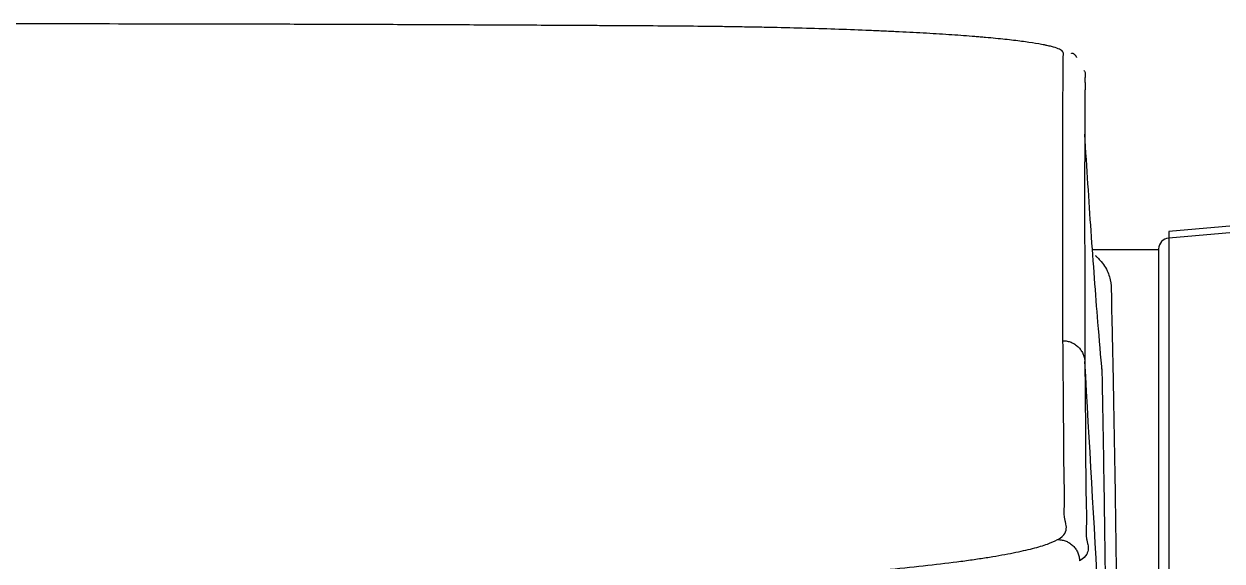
# Model space of a CAD drawing. Extents: x 86520 to 160660, y -2551 to 2752.
# Drawn here: x 87430.45 to 87463.25, y 1572.96 to 1587.68 of the extents above; entities that cross this region are included whole.
import ezdxf

# ---------------------------------------------------------------- set-up
doc = ezdxf.new("R2010")
doc.units = 0
doc.header["$LTSCALE"] = 10
doc.header["$MEASUREMENT"] = 0
doc.layers.add('1', color=7, linetype='CONTINUOUS')

msp = doc.modelspace()

# ---------------------------------------------------------------- linework, layer by layer
at = {"layer": '1', "color": 7, "linetype": 'CONTINUOUS'}
for p, q in [((87466.578, 1582.4079), (87461.7954, 1581.9894)), ((87466.5747, 1582.2178), (87461.7915, 1581.8082)), ((87461.7915, 1581.8082), (87461.7915, 1571.1468)), ((87461.5176, 1581.5157), (87461.5176, 1570.8543))]:
    msp.add_line(p, q, dxfattribs=at)
msp.add_ellipse((87461.8176, 1581.5157), major_axis=(0.3, 0), ratio=0.978728, start_param=1.6580628, end_param=3.1415734, dxfattribs=at)
for points, knots in [([(87458.829, 1586.9674), (87458.812, 1586.9772), (87458.7916, 1586.9869), (87458.7198, 1587.0165), (87458.658, 1587.0362), (87458.5443, 1587.0658), (87458.5029, 1587.0756), (87458.4468, 1587.0878), (87458.4353, 1587.0903), (87458.412, 1587.0952), (87458.3765, 1587.1025), (87458.2396, 1587.1291), (87458.0955, 1587.1528), (87457.8402, 1587.1899), (87457.7002, 1587.2081), (87457.3957, 1587.2437), (87457.2311, 1587.2612), (87456.9654, 1587.2869), (87456.8736, 1587.2954), (87456.7312, 1587.3079), (87456.6828, 1587.3121), (87456.585, 1587.3204), (87456.5355, 1587.3244), (87456.2847, 1587.3447), (87456.0741, 1587.3603), (87455.6333, 1587.3903), (87455.4032, 1587.4047), (87454.9234, 1587.4324), (87454.6738, 1587.4456), (87454.2845, 1587.4646), (87454.1523, 1587.4708), (87453.9502, 1587.4798), (87453.8822, 1587.4828), (87453.7453, 1587.4887), (87453.6764, 1587.4915), (87453.3304, 1587.5057), (87453.0474, 1587.5163), (87452.4696, 1587.536), (87452.1747, 1587.5451), (87451.573, 1587.5618), (87451.2662, 1587.5694), (87450.7969, 1587.5797), (87450.6389, 1587.5829), (87450.3996, 1587.5875), (87450.3193, 1587.5889), (87450.1584, 1587.5918), (87449.9167, 1587.5959), (87449.6743, 1587.5995), (87449.3506, 1587.6038), (87449.1884, 1587.6058), (87448.7012, 1587.6112), (87448.3754, 1587.6141), (87447.7228, 1587.619), (87447.3959, 1587.6211), (87446.9052, 1587.6239), (87446.7416, 1587.6248), (87446.4144, 1587.6266), (87446.2508, 1587.6276), (87445.76, 1587.6303), (87445.4329, 1587.6322), (87444.4512, 1587.6376), (87443.7967, 1587.6412), (87442.4868, 1587.6477), (87441.8313, 1587.6505), (87440.8476, 1587.6545), (87440.5196, 1587.6557), (87439.8635, 1587.6581), (87439.5353, 1587.6593), (87438.5507, 1587.6625), (87437.8939, 1587.6644), (87436.5798, 1587.6678), (87435.9224, 1587.6692), (87434.9357, 1587.671), (87434.6067, 1587.6716), (87433.9487, 1587.6725), (87433.6195, 1587.6729), (87431.974, 1587.6747), (87430.6581, 1587.6751), (87428.6849, 1587.6743), (87428.0273, 1587.6737), (87426.7124, 1587.6722), (87426.055, 1587.6712), (87424.7405, 1587.6687), (87424.0834, 1587.6672), (87422.7694, 1587.6637), (87422.1125, 1587.6617), (87421.1274, 1587.6583), (87420.799, 1587.6572), (87420.1424, 1587.6547), (87419.8141, 1587.6534), (87418.8293, 1587.6494), (87418.1728, 1587.6464), (87416.8604, 1587.6398), (87416.2047, 1587.6361), (87415.2213, 1587.6306), (87414.8935, 1587.6288), (87414.2379, 1587.6251), (87413.5821, 1587.6215), (87412.9278, 1587.6171), (87412.4383, 1587.613), (87412.2754, 1587.6115), (87412.0313, 1587.609), (87411.9501, 1587.6081), (87411.7883, 1587.6063), (87411.7076, 1587.6054), (87411.4664, 1587.6024), (87411.3067, 1587.6002), (87410.9895, 1587.5955), (87410.832, 1587.5929), (87410.363, 1587.5846), (87409.7464, 1587.5719), (87409.1472, 1587.5563), (87408.7044, 1587.5434), (87408.5578, 1587.5389), (87408.3761, 1587.533), (87408.3398, 1587.5318), (87408.2674, 1587.5294), (87408.2313, 1587.5282), (87408.1232, 1587.5246), (87408.0517, 1587.5221), (87407.6968, 1587.5095), (87407.4214, 1587.4988), (87406.8869, 1587.4761), (87406.6279, 1587.4641), (87406.1264, 1587.4389), (87405.8838, 1587.4257), (87405.5327, 1587.4049), (87405.4178, 1587.3978), (87405.2485, 1587.3869), (87405.1927, 1587.3832), (87405.082, 1587.3758), (87405.0272, 1587.3721), (87404.7569, 1587.3532), (87404.5523, 1587.3376), (87404.166, 1587.3056), (87403.9842, 1587.2892), (87403.6432, 1587.2556), (87403.4839, 1587.2383), (87403.188, 1587.2029), (87403.0513, 1587.1848), (87402.8638, 1587.157), (87402.8046, 1587.1476), (87402.6928, 1587.1289), (87402.6403, 1587.1195), (87402.4923, 1587.0911), (87402.3211, 1587.0529), (87402.2016, 1587.014), (87402.1317, 1586.9846), (87402.1117, 1586.9747), (87402.0785, 1586.9549), (87402.0653, 1586.9449), (87402.052, 1586.9323), (87402.0494, 1586.9297), (87402.047, 1586.927)], [0, 0, 0, 0, 0.0070665, 0.0070665, 0.0214293, 0.0214293, 0.0286107, 0.0286107, 0.0304061, 0.0304061, 0.0322015, 0.0357922, 0.050155, 0.050155, 0.0645179, 0.0645179, 0.0788808, 0.0788808, 0.0860622, 0.0860622, 0.0896529, 0.0896529, 0.0932436, 0.0932436, 0.1076065, 0.1076065, 0.1219693, 0.1219693, 0.1363322, 0.1363322, 0.1435136, 0.1435136, 0.1471044, 0.1471044, 0.1506951, 0.1506951, 0.1650579, 0.1650579, 0.1794208, 0.1794208, 0.1937837, 0.1937837, 0.2009651, 0.2009651, 0.2045558, 0.2045558, 0.2081465, 0.215328, 0.215328, 0.2225094, 0.2225094, 0.2368722, 0.2368722, 0.2512351, 0.2512351, 0.2584165, 0.2584165, 0.265598, 0.265598, 0.2799608, 0.2799608, 0.3086866, 0.3086866, 0.3374123, 0.3374123, 0.3517751, 0.3517751, 0.366138, 0.366138, 0.3948637, 0.3948637, 0.4235895, 0.4235895, 0.4379523, 0.4379523, 0.4523152, 0.4523152, 0.5097666, 0.5097666, 0.5384924, 0.5384924, 0.5672181, 0.5672181, 0.5959438, 0.5959438, 0.6246695, 0.6246695, 0.6390324, 0.6390324, 0.6533953, 0.6533953, 0.682121, 0.682121, 0.7108467, 0.7108467, 0.7252096, 0.7252096, 0.7395724, 0.7539353, 0.7539353, 0.7611167, 0.7611167, 0.7647074, 0.7647074, 0.7682981, 0.7682981, 0.7754796, 0.7754796, 0.782661, 0.782661, 0.7970239, 0.8113867, 0.8113867, 0.8185682, 0.8185682, 0.8203635, 0.8203635, 0.8221589, 0.8221589, 0.8257496, 0.8257496, 0.8401125, 0.8401125, 0.8544753, 0.8544753, 0.8688382, 0.8688382, 0.8760196, 0.8760196, 0.8796103, 0.8796103, 0.883201, 0.883201, 0.8975639, 0.8975639, 0.9119268, 0.9119268, 0.9262896, 0.9262896, 0.9406525, 0.9406525, 0.9478339, 0.9478339, 0.9550154, 0.9550154, 0.9693782, 0.9837411, 0.9837411, 0.9909225, 0.9909225, 0.9981039, 0.9981039, 1, 1, 1, 1]), ([(87458.8974, 1578.9977), (87458.8963, 1579.6393), (87458.8953, 1580.2809), (87458.8939, 1581.2432), (87458.8934, 1581.564), (87458.8926, 1582.2056), (87458.8922, 1582.5264), (87458.8915, 1583.0076), (87458.8913, 1583.168), (87458.8909, 1583.4086), (87458.8908, 1583.4888), (87458.8906, 1583.6491), (87458.8905, 1583.7293), (87458.8908, 1583.9699), (87458.8915, 1584.1303), (87458.8926, 1584.4511), (87458.8932, 1584.6115), (87458.8951, 1585.0927), (87458.8965, 1585.4135), (87458.8986, 1585.8145), (87458.899, 1585.8947), (87458.8999, 1586.0551), (87458.9006, 1586.1353), (87458.901, 1586.2556), (87458.9011, 1586.3157), (87458.9017, 1586.3759), (87458.9022, 1586.416), (87458.9026, 1586.436), (87458.9037, 1586.4962), (87458.9043, 1586.5362), (87458.9033, 1586.5964), (87458.9026, 1586.6164), (87458.9011, 1586.6565), (87458.9003, 1586.6766), (87458.9001, 1586.7167), (87458.9005, 1586.7367), (87458.9029, 1586.7668), (87458.9039, 1586.7768), (87458.9067, 1586.7969), (87458.9083, 1586.8069), (87458.9122, 1586.837), (87458.9136, 1586.8571), (87458.9042, 1586.8971), (87458.8935, 1586.9171), (87458.8608, 1586.947), (87458.847, 1586.957), (87458.8296, 1586.9671), (87458.8293, 1586.9672), (87458.829, 1586.9674)], [0, 0, 0, 0, 0.2414949, 0.2414949, 0.3622423, 0.3622423, 0.4829897, 0.4829897, 0.5433634, 0.5433634, 0.5735503, 0.5735503, 0.6037371, 0.6037371, 0.6641109, 0.6641109, 0.7244846, 0.7244846, 0.845232, 0.845232, 0.8754188, 0.8754188, 0.9056057, 0.9056057, 0.9206991, 0.9282458, 0.9282458, 0.9357926, 0.9357926, 0.950886, 0.950886, 0.9584327, 0.9584327, 0.9659794, 0.9659794, 0.9735261, 0.9735261, 0.9772995, 0.9772995, 0.9810728, 0.9810728, 0.9886196, 0.9886196, 0.9961663, 0.9961663, 0.9999396, 0.9999396, 1, 1, 1, 1]), ([(87459.4689, 1586.4044), (87459.4746, 1586.3971), (87459.4795, 1586.3899), (87459.5006, 1586.3555), (87459.5077, 1586.3301), (87459.5119, 1586.2831), (87459.5091, 1586.2613), (87459.5054, 1586.236), (87459.5046, 1586.231), (87459.5032, 1586.2213), (87459.5026, 1586.2165), (87459.501, 1586.2019), (87459.5002, 1586.1921), (87459.4976, 1586.143), (87459.4995, 1586.1027), (87459.5018, 1586.0415), (87459.5023, 1586.0209), (87459.5027, 1585.9799), (87459.5026, 1585.9595), (87459.5019, 1585.8983), (87459.5009, 1585.8578), (87459.5, 1585.7768), (87459.4999, 1585.7363), (87459.4997, 1585.6551), (87459.4996, 1585.6145), (87459.4991, 1585.5333), (87459.4988, 1585.4927), (87459.4981, 1585.3711), (87459.4978, 1585.2899), (87459.4958, 1584.8844), (87459.4944, 1584.5603), (87459.4926, 1584.0744), (87459.492, 1583.9124), (87459.4912, 1583.6696), (87459.4909, 1583.5886), (87459.4904, 1583.4268), (87459.4902, 1583.3458), (87459.4899, 1583.1843), (87459.49, 1583.1037), (87459.4902, 1582.9426), (87459.4903, 1582.8621), (87459.4906, 1582.6204), (87459.4908, 1582.4593), (87459.4915, 1581.9761), (87459.4918, 1581.6539), (87459.4927, 1581.0096), (87459.4931, 1580.6874), (87459.4944, 1579.721), (87459.4954, 1579.0768), (87459.4964, 1578.4328)], [0, 0, 0, 0, 0.0019504, 0.0019504, 0.0095691, 0.0095691, 0.0171878, 0.0171878, 0.0190925, 0.0190925, 0.0209972, 0.0209972, 0.0248065, 0.0248065, 0.0400439, 0.0400439, 0.0476626, 0.0476626, 0.0552813, 0.0552813, 0.0705187, 0.0705187, 0.0857561, 0.0857561, 0.1009935, 0.1009935, 0.1162309, 0.1162309, 0.1467057, 0.1467057, 0.2686049, 0.2686049, 0.3295545, 0.3295545, 0.3600293, 0.3600293, 0.3905041, 0.3905041, 0.4209789, 0.4209789, 0.4514537, 0.4514537, 0.5124033, 0.5124033, 0.6343024, 0.6343024, 0.7562016, 0.7562016, 1, 1, 1, 1]), ([(87459.9746, 1578.1336), (87459.9348, 1578.5648), (87459.8325, 1579.7456), (87459.6732, 1581.8779), (87459.5534, 1583.7204), (87459.4961, 1584.6595)], [0, 0, 0, 0, 0.2482494, 0.6397077, 1, 1, 1, 1]), ([(87461.7976, 1581.9896), (87461.7974, 1581.9896), (87461.7972, 1581.9895), (87461.7951, 1581.9863), (87461.7938, 1581.9698), (87461.7919, 1581.9095), (87461.7915, 1581.8658), (87461.7915, 1581.8082)], [0, 0, 0, 0, 0.0488771, 0.0488771, 0.5244386, 0.5244386, 1, 1, 1, 1]), ([(87459.784, 1581.3301), (87459.788, 1581.3268), (87459.792, 1581.3235), (87459.798, 1581.3184), (87459.7999, 1581.3167), (87459.8037, 1581.3132), (87459.8132, 1581.3047), (87459.8225, 1581.2961), (87459.8445, 1581.2755), (87459.8585, 1581.2618), (87459.8992, 1581.2206), (87459.9243, 1581.1931), (87459.9936, 1581.1105), (87460.0322, 1581.0553), (87460.0965, 1580.9448), (87460.1222, 1580.8894), (87460.1631, 1580.7786), (87460.1783, 1580.7231), (87460.2121, 1580.5565), (87460.219, 1580.4453), (87460.2224, 1580.2783), (87460.2224, 1580.2226), (87460.2226, 1580.1112), (87460.2231, 1580.0555), (87460.2259, 1579.8885), (87460.2291, 1579.7772), (87460.234, 1579.6101), (87460.2357, 1579.5545), (87460.2389, 1579.4431), (87460.2404, 1579.3874), (87460.2444, 1579.2204), (87460.2467, 1579.1091), (87460.2512, 1578.8864), (87460.2534, 1578.775), (87460.2603, 1578.441), (87460.2651, 1578.2183), (87460.274, 1577.7729), (87460.2783, 1577.5502), (87460.2908, 1576.8821), (87460.2987, 1576.4367), (87460.3213, 1575.1005), (87460.3347, 1574.2097), (87460.3532, 1572.8735), (87460.3591, 1572.4282), (87460.3675, 1571.7601), (87460.3702, 1571.5374), (87460.3757, 1571.092), (87460.3784, 1570.8693), (87460.3808, 1570.6466)], [0, 0, 0, 0, 0.0009766, 0.0009766, 0.0014648, 0.0014648, 0.0019531, 0.0039063, 0.0039063, 0.0078125, 0.0078125, 0.015625, 0.015625, 0.03125, 0.03125, 0.046875, 0.046875, 0.0625, 0.0625, 0.09375, 0.09375, 0.109375, 0.109375, 0.125, 0.125, 0.15625, 0.15625, 0.171875, 0.171875, 0.1875, 0.1875, 0.21875, 0.21875, 0.25, 0.25, 0.3125, 0.3125, 0.375, 0.375, 0.5, 0.5, 0.75, 0.75, 0.875, 0.875, 0.9375, 0.9375, 1, 1, 1, 1]), ([(87458.758, 1573.5516), (87458.8555, 1573.6083), (87458.9155, 1573.665), (87458.9844, 1573.7785), (87458.9932, 1573.8352), (87458.9884, 1573.9203), (87458.9838, 1573.9487), (87458.9724, 1574.0054), (87458.9657, 1574.0338), (87458.9531, 1574.0905), (87458.9472, 1574.1189), (87458.938, 1574.1756), (87458.9345, 1574.204), (87458.9284, 1574.2891), (87458.9305, 1574.3458), (87458.9351, 1574.4309), (87458.937, 1574.4592), (87458.9399, 1574.516), (87458.9431, 1574.6011), (87458.9435, 1574.6862), (87458.9423, 1574.7996), (87458.9408, 1574.8564), (87458.9376, 1574.9698), (87458.936, 1575.0265), (87458.9331, 1575.14), (87458.9293, 1575.3102), (87458.9265, 1575.4804), (87458.922, 1575.8208), (87458.9204, 1576.0477), (87458.918, 1576.5016), (87458.9172, 1576.7285), (87458.9146, 1577.1823), (87458.9128, 1577.4092), (87458.9066, 1578.09), (87458.9014, 1578.5439), (87458.8974, 1578.9977)], [0, 0, 0, 0, 0.03125, 0.03125, 0.0625, 0.0625, 0.078125, 0.078125, 0.09375, 0.09375, 0.109375, 0.109375, 0.125, 0.125, 0.15625, 0.15625, 0.171875, 0.171875, 0.1875, 0.21875, 0.21875, 0.25, 0.25, 0.28125, 0.28125, 0.3125, 0.375, 0.375, 0.5, 0.5, 0.625, 0.625, 0.75, 0.75, 1, 1, 1, 1]), ([(87458.8974, 1578.9977), (87458.9353, 1578.9977), (87458.9731, 1578.9941), (87459.0475, 1578.9799), (87459.084, 1578.9693), (87459.1543, 1578.9414), (87459.1881, 1578.9241), (87459.252, 1578.8834), (87459.282, 1578.8601), (87459.337, 1578.8082), (87459.362, 1578.7796), (87459.4063, 1578.7184), (87459.4255, 1578.6856), (87459.4574, 1578.6171), (87459.4701, 1578.5813), (87459.4886, 1578.508), (87459.4943, 1578.4705), (87459.4964, 1578.4328)], [0, 0, 0, 0, 0.125, 0.125, 0.25, 0.25, 0.375, 0.375, 0.5, 0.5, 0.625, 0.625, 0.75, 0.75, 0.875, 0.875, 1, 1, 1, 1]), ([(87459.4964, 1578.4328), (87459.5004, 1577.9794), (87459.5055, 1577.526), (87459.5117, 1576.8459), (87459.5135, 1576.6193), (87459.516, 1576.1661), (87459.5168, 1575.9395), (87459.5191, 1575.4865), (87459.5207, 1575.26), (87459.5251, 1574.9203), (87459.5269, 1574.807), (87459.5304, 1574.6371), (87459.5317, 1574.5805), (87459.5346, 1574.4672), (87459.5362, 1574.4106), (87459.5394, 1574.2972), (87459.5408, 1574.2405), (87459.5419, 1574.1271), (87459.5416, 1574.0704), (87459.5393, 1573.9854), (87459.5382, 1573.9571), (87459.5352, 1573.9005), (87459.5334, 1573.8723), (87459.5287, 1573.7878), (87459.5268, 1573.7318), (87459.5331, 1573.6476), (87459.5367, 1573.6195), (87459.5461, 1573.563), (87459.552, 1573.5348), (87459.5648, 1573.4779), (87459.5715, 1573.4493), (87459.5827, 1573.3917), (87459.5871, 1573.3627), (87459.5909, 1573.2855), (87459.585, 1573.2368), (87459.5637, 1573.1871)], [0, 0, 0, 0, 0.2595885, 0.2595885, 0.3893828, 0.3893828, 0.5191771, 0.5191771, 0.6489713, 0.6489713, 0.7138684, 0.7138684, 0.746317, 0.746317, 0.7787656, 0.7787656, 0.8112141, 0.8112141, 0.8436627, 0.8436627, 0.859887, 0.859887, 0.8761113, 0.8761113, 0.9085598, 0.9085598, 0.9247841, 0.9247841, 0.9410084, 0.9410084, 0.9572327, 0.9572327, 0.973457, 0.973457, 1, 1, 1, 1]), ([(87460.0811, 1570.9265), (87460.0787, 1571.1488), (87460.076, 1571.3712), (87460.0706, 1571.8158), (87460.0678, 1572.0382), (87460.0595, 1572.7051), (87460.0536, 1573.1497), (87460.0352, 1574.4836), (87460.0218, 1575.3728), (87459.9994, 1576.7065), (87459.9915, 1577.151), (87459.9792, 1577.8056), (87459.9752, 1578.0156), (87459.971, 1578.2256)], [0, 0, 0, 0, 0.0913659, 0.0913659, 0.1827318, 0.1827318, 0.3654637, 0.3654637, 0.7309273, 0.7309273, 0.9136591, 0.9136591, 1, 1, 1, 1]), ([(87440.1086, 1572.0512), (87440.43, 1572.0583), (87440.749, 1572.0658), (87441.2241, 1572.0775), (87441.3819, 1572.0815), (87441.6963, 1572.0897), (87441.8529, 1572.0939), (87442.6314, 1572.1152), (87443.2414, 1572.1335), (87444.4362, 1572.1729), (87445.0209, 1572.1938), (87446.1652, 1572.2384), (87446.7247, 1572.262), (87447.4079, 1572.2932), (87447.5438, 1572.2995), (87447.8133, 1572.3123), (87448.2145, 1572.3316), (87448.868, 1572.365), (87449.3745, 1572.3929), (87449.7484, 1572.4142), (87449.872, 1572.4214), (87450.117, 1572.4359), (87450.4811, 1572.4578), (87450.8352, 1572.4803), (87451.1826, 1572.5032), (87451.2973, 1572.5109), (87451.5244, 1572.5265), (87451.6366, 1572.5343), (87452.1913, 1572.5736), (87452.6142, 1572.6059), (87453.42, 1572.672), (87453.8028, 1572.7058), (87454.5285, 1572.775), (87454.8714, 1572.8104), (87455.5174, 1572.8827), (87455.8206, 1572.9196), (87456.1743, 1572.9667), (87456.2438, 1572.9762), (87456.3802, 1572.9953), (87456.5804, 1573.0239), (87456.7676, 1573.0528), (87457.0058, 1573.0914), (87457.1192, 1573.1108), (87457.3356, 1573.1498), (87457.4387, 1573.1694), (87457.6353, 1573.2087), (87457.7286, 1573.2284), (87457.9053, 1573.268), (87458.0719, 1573.3078), (87458.2177, 1573.3479), (87458.3525, 1573.3882), (87458.4144, 1573.4084), (87458.5834, 1573.4694), (87458.6739, 1573.5104), (87458.7455, 1573.5517)], [0, 0, 0, 0, 0.03125, 0.03125, 0.046875, 0.046875, 0.0625, 0.0625, 0.125, 0.125, 0.1875, 0.1875, 0.25, 0.25, 0.265625, 0.265625, 0.28125, 0.3125, 0.34375, 0.34375, 0.359375, 0.359375, 0.375, 0.40625, 0.40625, 0.421875, 0.421875, 0.4375, 0.4375, 0.5, 0.5, 0.5625, 0.5625, 0.625, 0.625, 0.6875, 0.6875, 0.703125, 0.703125, 0.71875, 0.75, 0.75, 0.78125, 0.78125, 0.8125, 0.8125, 0.84375, 0.84375, 0.875, 0.90625, 0.90625, 0.9375, 0.9375, 1, 1, 1, 1]), ([(87458.758, 1573.5516), (87458.7963, 1573.5513), (87458.8347, 1573.5474), (87458.91, 1573.5321), (87458.9469, 1573.5209), (87459.018, 1573.4915), (87459.0522, 1573.4733), (87459.1164, 1573.4308), (87459.1465, 1573.4064), (87459.2015, 1573.3524), (87459.2264, 1573.3227), (87459.2702, 1573.2592), (87459.289, 1573.2253), (87459.3198, 1573.1546), (87459.3318, 1573.1178), (87459.3486, 1573.0426), (87459.3534, 1573.0042), (87459.3545, 1572.9657)], [0, 0, 0, 0, 0.125, 0.125, 0.25, 0.25, 0.375, 0.375, 0.5, 0.5, 0.625, 0.625, 0.75, 0.75, 0.875, 0.875, 1, 1, 1, 1]), ([(87459.5637, 1573.1871), (87459.5589, 1573.176), (87459.5534, 1573.1649), (87459.5122, 1573.0924), (87459.4519, 1573.0297), (87459.3545, 1572.9657)], [0, 0, 0, 0, 0.1539764, 0.1539764, 1, 1, 1, 1])]:
    msp.add_open_spline(points, degree=3, knots=knots, dxfattribs=at)
for points, degree in [([(87459.2775, 1586.7536), (87459.2204, 1586.8676), (87459.1273, 1586.8703)], 2), ([(87461.5176, 1581.4891), (87459.7072, 1581.4891)], 1), ([(87460.2542, 1565.1625), (87460.0016, 1569.586), (87459.749, 1574.0094), (87459.4964, 1578.4328)], 3)]:
    msp.add_open_spline(points, degree=degree, dxfattribs=at)

doc.saveas('drawing.dxf')
